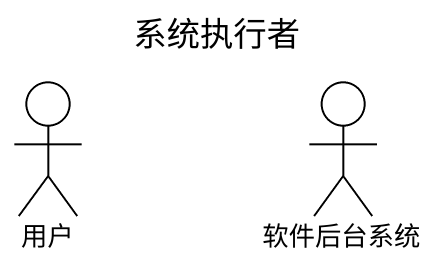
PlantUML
@startuml
title 系统执行者
actor 用户
actor 软件后台系统
@enduml
